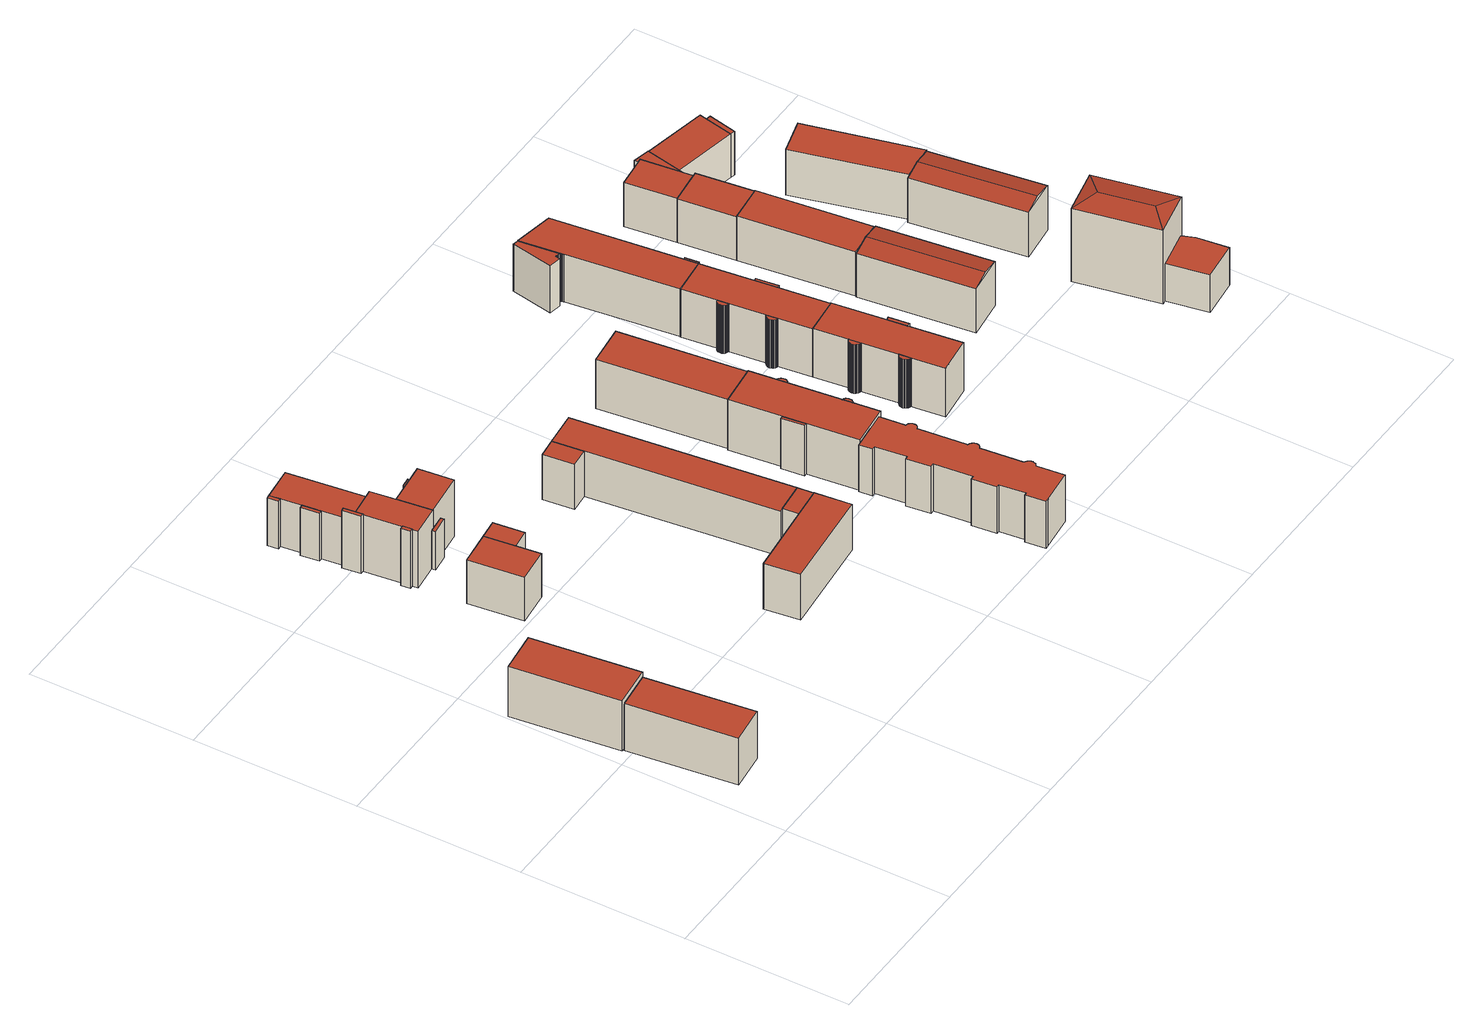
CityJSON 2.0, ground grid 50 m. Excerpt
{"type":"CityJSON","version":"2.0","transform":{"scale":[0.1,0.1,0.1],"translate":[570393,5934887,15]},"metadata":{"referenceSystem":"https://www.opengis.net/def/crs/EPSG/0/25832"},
"CityObjects":{
"building1":{"type":"Building","attributes":{"name":"Chapeaurougeweg","Gemeindeschluessel":"02100123","function":"31001_1010","yearOfConstruction":1978,"roofType":"1000","measuredHeight":16.1,"storeysAboveGround":5},"address":[{"country":"Germany","locality":"Hamburg","thoroughfareNumber":"21","thoroughfareName":"Chapeaurougeweg","postcode":"20535"}],"geometry":[{"type":"Solid","lod":"2","boundaries":[[[[0,1,2,3]],[[4,5,1,0]],[[6,7,5,4]],[[3,2,7,6]],[[4,0,3,6]],[[1,5,7,2]]]],"semantics":{"surfaces":[{"type":"WallSurface"},{"type":"RoofSurface","Flaechenneigung":"90","Flaechenrichtung":"0","Flaechengroesse":"380.455382994518"},{"type":"GroundSurface"}],"values":[[0,0,0,0,1,2]]}}]},
"building2":{"type":"Building","attributes":{"name":"Chapeaurougeweg","Gemeindeschluessel":"02100123","function":"31001_1010","yearOfConstruction":1948,"roofType":"1000","measuredHeight":17.22,"storeysAboveGround":5},"address":[{"country":"Germany","locality":"Hamburg","thoroughfareNumber":"25","thoroughfareName":"Chapeaurougeweg","postcode":"20535"}],"geometry":[{"type":"Solid","lod":"2","boundaries":[[[[8,9,10,11]],[[12,13,9,8]],[[14,15,13,12]],[[11,10,15,14]],[[12,8,11,14]],[[9,13,15,10]]]],"semantics":{"surfaces":[{"type":"WallSurface"},{"type":"RoofSurface","Flaechenneigung":"90","Flaechenrichtung":"0","Flaechengroesse":"412.696350018242"},{"type":"GroundSurface"}],"values":[[0,0,0,0,1,2]]}}]},
"building3":{"type":"Building","attributes":{"name":"Chapeaurougeweg","Gemeindeschluessel":"02100123","function":"31001_1010"},"children":["building3-1","building3-2"]},
"building3-1":{"type":"BuildingPart","attributes":{"roofType":"1000","measuredHeight":15.04,"storeysAboveGround":5},"parents":["building3"],"geometry":[{"type":"Solid","lod":"2","boundaries":[[[[16,17,18,19]],[[20,21,17,16]],[[22,23,21,20]],[[19,18,23,22]],[[20,16,19,22]],[[17,21,23,18]]]],"semantics":{"surfaces":[{"type":"WallSurface"},{"type":"RoofSurface","Flaechenneigung":"90","Flaechenrichtung":"0","Flaechengroesse":"172.565308250796"},{"type":"GroundSurface"}],"values":[[0,0,0,0,1,2]]}}]},
"building3-2":{"type":"BuildingPart","attributes":{"roofType":"1000","measuredHeight":15.08,"storeysAboveGround":5},"parents":["building3"],"geometry":[{"type":"Solid","lod":"2","boundaries":[[[[24,25,17,26]],[[27,28,25,24]],[[29,30,28,27]],[[26,17,30,29]],[[27,24,26,29]],[[25,28,30,17]]]],"semantics":{"surfaces":[{"type":"WallSurface"},{"type":"RoofSurface","Flaechenneigung":"90","Flaechenrichtung":"0","Flaechengroesse":"54.0223267567452"},{"type":"GroundSurface"}],"values":[[0,0,0,0,1,2]]}}]},
"building4":{"type":"Building","attributes":{"name":"Chapeaurougeweg","Gemeindeschluessel":"02100123","function":"31001_1010"},"children":["building4-1","building4-2","building4-3","building4-4","building4-5","building4-6","building4-7","building4-8","building4-9","building4-10"]},
"building4-1":{"type":"BuildingPart","attributes":{"roofType":"1000","measuredHeight":16.4,"storeysAboveGround":6},"parents":["building4"],"geometry":[{"type":"Solid","lod":"2","boundaries":[[[[31,32,33,34]],[[35,36,32,31]],[[37,38,36,35]],[[34,33,38,37]],[[35,31,34,37]],[[32,36,38,33]]]],"semantics":{"surfaces":[{"type":"WallSurface"},{"type":"RoofSurface","Flaechenneigung":"90","Flaechenrichtung":"0","Flaechengroesse":"245.229367045518"},{"type":"GroundSurface"}],"values":[[0,0,0,0,1,2]]}}]},
"building4-2":{"type":"BuildingPart","attributes":{"roofType":"1000","measuredHeight":19.39,"storeysAboveGround":6},"parents":["building4"],"geometry":[{"type":"Solid","lod":"2","boundaries":[[[[39,40,41,42]],[[43,44,40,39]],[[45,38,44,43]],[[42,41,38,45]],[[43,39,42,45]],[[40,44,38,41]]]],"semantics":{"surfaces":[{"type":"WallSurface"},{"type":"RoofSurface","Flaechenneigung":"90","Flaechenrichtung":"0","Flaechengroesse":"166.635744183599"},{"type":"GroundSurface"}],"values":[[0,0,0,0,1,2]]}}]},
"building4-3":{"type":"BuildingPart","attributes":{"roofType":"1000","measuredHeight":19.39,"storeysAboveGround":6},"parents":["building4"],"geometry":[{"type":"Solid","lod":"2","boundaries":[[[[46,47,48,49]],[[50,51,47,46]],[[39,40,51,50]],[[49,48,40,39]],[[50,46,49,39]],[[47,51,40,48]]]],"semantics":{"surfaces":[{"type":"WallSurface"},{"type":"RoofSurface","Flaechenneigung":"90","Flaechenrichtung":"0","Flaechengroesse":"140.779600342464"},{"type":"GroundSurface"}],"values":[[0,0,0,0,1,2]]}}]},
"building4-4":{"type":"BuildingPart","attributes":{"roofType":"1000","measuredHeight":16.4,"storeysAboveGround":6},"parents":["building4"],"geometry":[{"type":"Solid","lod":"2","boundaries":[[[[52,53,54,55]],[[56,57,53,52]],[[34,33,57,56]],[[55,54,33,34]],[[56,52,55,34]],[[53,57,33,54]]]],"semantics":{"surfaces":[{"type":"WallSurface"},{"type":"RoofSurface","Flaechenneigung":"90","Flaechenrichtung":"0","Flaechengroesse":"3.63500041927223"},{"type":"GroundSurface"}],"values":[[0,0,0,0,1,2]]}}]},
"building4-5":{"type":"BuildingPart","attributes":{"roofType":"1000","measuredHeight":19.29,"storeysAboveGround":6},"parents":["building4"],"geometry":[{"type":"Solid","lod":"2","boundaries":[[[[58,59,60,61]],[[62,63,59,58]],[[64,65,63,62]],[[61,60,65,64]],[[62,58,61,64]],[[59,63,65,60]]]],"semantics":{"surfaces":[{"type":"WallSurface"},{"type":"RoofSurface","Flaechenneigung":"90","Flaechenrichtung":"0","Flaechengroesse":"1.69331110110293"},{"type":"GroundSurface"}],"values":[[0,0,0,0,1,2]]}}]},
"building4-6":{"type":"BuildingPart","attributes":{"roofType":"1000","measuredHeight":19.72,"storeysAboveGround":6},"parents":["building4"],"geometry":[{"type":"Solid","lod":"2","boundaries":[[[[66,67,68,69]],[[70,71,67,66]],[[72,73,71,70]],[[69,68,73,72]],[[70,66,69,72]],[[67,71,73,68]]]],"semantics":{"surfaces":[{"type":"WallSurface"},{"type":"RoofSurface","Flaechenneigung":"90","Flaechenrichtung":"0","Flaechengroesse":"6.18214656298032"},{"type":"GroundSurface"}],"values":[[0,0,0,0,1,2]]}}]},
"building4-7":{"type":"BuildingPart","attributes":{"roofType":"1000","measuredHeight":13.19,"storeysAboveGround":6},"parents":["building4"],"geometry":[{"type":"Solid","lod":"2","boundaries":[[[[74,75,76,77]],[[78,79,75,74]],[[80,81,79,78]],[[77,76,81,80]],[[78,74,77,80]],[[75,79,81,76]]]],"semantics":{"surfaces":[{"type":"WallSurface"},{"type":"RoofSurface","Flaechenneigung":"90","Flaechenrichtung":"0","Flaechengroesse":"6.1710811559746"},{"type":"GroundSurface"}],"values":[[0,0,0,0,1,2]]}}]},
"building4-8":{"type":"BuildingPart","attributes":{"roofType":"1000","measuredHeight":16.4,"storeysAboveGround":6},"parents":["building4"],"geometry":[{"type":"Solid","lod":"2","boundaries":[[[[82,83,84,85]],[[86,87,83,82]],[[88,89,87,86]],[[85,84,89,88]],[[86,82,85,88]],[[83,87,89,84]]]],"semantics":{"surfaces":[{"type":"WallSurface"},{"type":"RoofSurface","Flaechenneigung":"90","Flaechenrichtung":"0","Flaechengroesse":"6.06452048108495"},{"type":"GroundSurface"}],"values":[[0,0,0,0,1,2]]}}]},
"building4-9":{"type":"BuildingPart","attributes":{"roofType":"1000","measuredHeight":13.38,"storeysAboveGround":6},"parents":["building4"],"geometry":[{"type":"Solid","lod":"2","boundaries":[[[[90,91,92,93]],[[94,95,91,90]],[[96,97,95,94]],[[93,92,97,96]],[[94,90,93,96]],[[91,95,97,92]]]],"semantics":{"surfaces":[{"type":"WallSurface"},{"type":"RoofSurface","Flaechenneigung":"90","Flaechenrichtung":"0","Flaechengroesse":"4.09875118857427"},{"type":"GroundSurface"}],"values":[[0,0,0,0,1,2]]}}]},
"building4-10":{"type":"BuildingPart","attributes":{"roofType":"1000","measuredHeight":19.72,"storeysAboveGround":6},"parents":["building4"],"geometry":[{"type":"Solid","lod":"2","boundaries":[[[[98,99,100,101]],[[102,103,99,98]],[[104,105,103,102]],[[101,100,105,104]],[[102,98,101,104]],[[99,103,105,100]]]],"semantics":{"surfaces":[{"type":"WallSurface"},{"type":"RoofSurface","Flaechenneigung":"90","Flaechenrichtung":"0","Flaechengroesse":"3.04852354504068"},{"type":"GroundSurface"}],"values":[[0,0,0,0,1,2]]}}]},
"building5":{"type":"Building","attributes":{"name":"Curtiusweg","Gemeindeschluessel":"02100123","function":"31001_1010"},"children":["building5-1","building5-2","building5-3","building5-4"]},
"building5-1":{"type":"BuildingPart","attributes":{"roofType":"1000","measuredHeight":15.73,"storeysAboveGround":5},"parents":["building5"],"geometry":[{"type":"Solid","lod":"2","boundaries":[[[[106,107,108,109]],[[110,111,107,106]],[[112,113,111,110]],[[109,108,113,112]],[[110,106,109,112]],[[107,111,113,108]]]],"semantics":{"surfaces":[{"type":"WallSurface"},{"type":"RoofSurface","Flaechenneigung":"90","Flaechenrichtung":"0","Flaechengroesse":"334.279677548303"},{"type":"GroundSurface"}],"values":[[0,0,0,0,1,2]]}}]},
"building5-2":{"type":"BuildingPart","attributes":{"roofType":"1000","measuredHeight":15.59,"storeysAboveGround":5},"parents":["building5"],"geometry":[{"type":"Solid","lod":"2","boundaries":[[[[114,115,116,117]],[[118,119,115,114]],[[120,107,119,118]],[[117,116,107,120]],[[118,114,117,120]],[[115,119,107,116]]]],"semantics":{"surfaces":[{"type":"WallSurface"},{"type":"RoofSurface","Flaechenneigung":"90","Flaechenrichtung":"0","Flaechengroesse":"43.9832919934759"},{"type":"GroundSurface"}],"values":[[0,0,0,0,1,2]]}}]},
"building5-3":{"type":"BuildingPart","attributes":{"roofType":"1000","measuredHeight":15.57,"storeysAboveGround":5},"parents":["building5"],"geometry":[{"type":"Solid","lod":"2","boundaries":[[[[121,122,123,124]],[[125,126,122,121]],[[118,119,126,125]],[[124,123,119,118]],[[125,121,124,118]],[[122,126,119,123]]]],"semantics":{"surfaces":[{"type":"WallSurface"},{"type":"RoofSurface","Flaechenneigung":"90","Flaechenrichtung":"0","Flaechengroesse":"674.885247984813"},{"type":"GroundSurface"}],"values":[[0,0,0,0,1,2]]}}]},
"building5-4":{"type":"BuildingPart","attributes":{"roofType":"1000","measuredHeight":15.53,"storeysAboveGround":5},"parents":["building5"],"geometry":[{"type":"Solid","lod":"2","boundaries":[[[[127,128,129,130]],[[131,132,128,127]],[[133,122,132,131]],[[130,129,122,133]],[[131,127,130,133]],[[128,132,122,129]]]],"semantics":{"surfaces":[{"type":"WallSurface"},{"type":"RoofSurface","Flaechenneigung":"90","Flaechenrichtung":"0","Flaechengroesse":"53.4246139249508"},{"type":"GroundSurface"}],"values":[[0,0,0,0,1,2]]}}]},
"building6":{"type":"Building","attributes":{"name":"Curtiusweg","Gemeindeschluessel":"02100123","function":"31001_1010","yearOfConstruction":1978,"roofType":"1000","measuredHeight":16.1,"storeysAboveGround":5},"address":[{"country":"Germany","locality":"Hamburg","thoroughfareNumber":"10","thoroughfareName":"Curtiusweg","postcode":"20535"}],"geometry":[{"type":"Solid","lod":"2","boundaries":[[[[134,135,136,137]],[[138,139,135,134]],[[140,141,139,138]],[[142,143,141,140]],[[144,145,143,142]],[[146,147,145,144]],[[148,149,147,146]],[[150,151,149,148]],[[152,153,151,150]],[[154,155,153,152]],[[156,157,155,154]],[[158,159,157,156]],[[160,161,159,158]],[[162,163,161,160]],[[164,165,163,162]],[[166,167,165,164]],[[168,169,167,166]],[[170,171,169,168]],[[172,173,171,170]],[[174,175,173,172]],[[176,177,175,174]],[[178,179,177,176]],[[180,181,179,178]],[[182,183,181,180]],[[184,185,183,182]],[[186,187,185,184]],[[188,189,187,186]],[[190,191,189,188]],[[192,193,191,190]],[[194,195,193,192]],[[196,197,195,194]],[[198,199,197,196]],[[200,201,199,198]],[[202,203,201,200]],[[204,205,203,202]],[[206,207,205,204]],[[208,209,207,206]],[[210,211,209,208]],[[212,213,211,210]],[[214,215,213,212]],[[216,217,215,214]],[[218,219,217,216]],[[220,221,219,218]],[[222,223,221,220]],[[224,225,223,222]],[[226,227,225,224]],[[228,229,227,226]],[[230,231,229,228]],[[232,233,231,230]],[[234,235,233,232]],[[236,237,235,234]],[[238,239,237,236]],[[240,241,239,238]],[[242,243,241,240]],[[244,245,243,242]],[[246,247,245,244]],[[248,249,247,246]],[[250,251,249,248]],[[252,253,251,250]],[[254,255,253,252]],[[256,257,255,254]],[[258,259,257,256]],[[260,261,259,258]],[[262,263,261,260]],[[264,265,263,262]],[[137,136,265,264]],[[262,260,258,256,254,252,250,248,246,244,242,240,238,236,234,232,230,228,226,224,222,220,218,216,214,212,210,208,206,204,202,200,198,196,194,192,190,188,186,184,182,180,178,176,174,172,170,168,166,164,162,160,158,156,154,152,150,148,146,144,142,140,138,134,137,264]],[[135,139,141,143,145,147,149,151,153,155,157,159,161,163,165,167,169,171,173,175,177,179,181,183,185,187,189,191,193,195,197,199,201,203,205,207,209,211,213,215,217,219,221,223,225,227,229,231,233,235,237,239,241,243,245,247,249,251,253,255,257,259,261,263,265,136]]]],"semantics":{"surfaces":[{"type":"WallSurface"},{"type":"RoofSurface","Flaechenneigung":"90","Flaechenrichtung":"0","Flaechengroesse":"625.924208595984"},{"type":"GroundSurface"}],"values":[[0,0,0,0,0,0,0,0,0,0,0,0,0,0,0,0,0,0,0,0,0,0,0,0,0,0,0,0,0,0,0,0,0,0,0,0,0,0,0,0,0,0,0,0,0,0,0,0,0,0,0,0,0,0,0,0,0,0,0,0,0,0,0,0,0,0,1,2]]}}]},
"building7":{"type":"Building","attributes":{"name":"Curtiusweg","Gemeindeschluessel":"02100123","function":"31001_1010"},"children":["building7-1","building7-2","building7-3","building7-4"]},
"building7-1":{"type":"BuildingPart","attributes":{"roofType":"1000","measuredHeight":17.3,"storeysAboveGround":5},"parents":["building7"],"geometry":[{"type":"Solid","lod":"2","boundaries":[[[[266,267,268,269]],[[270,271,267,266]],[[272,273,271,270]],[[274,275,273,272]],[[276,277,275,274]],[[278,279,277,276]],[[280,281,279,278]],[[282,283,281,280]],[[284,285,283,282]],[[286,287,285,284]],[[288,289,287,286]],[[290,291,289,288]],[[292,293,291,290]],[[294,295,293,292]],[[296,297,295,294]],[[269,268,297,296]],[[294,292,290,288,286,284,282,280,278,276,274,272,270,266,269,296]],[[267,271,273,275,277,279,281,283,285,287,289,291,293,295,297,268]]]],"semantics":{"surfaces":[{"type":"WallSurface"},{"type":"RoofSurface","Flaechenneigung":"90","Flaechenrichtung":"0","Flaechengroesse":"2.19259077877182"},{"type":"GroundSurface"}],"values":[[0,0,0,0,0,0,0,0,0,0,0,0,0,0,0,0,1,2]]}}]},
"building7-2":{"type":"BuildingPart","attributes":{"roofType":"1000","measuredHeight":17.3,"storeysAboveGround":5},"parents":["building7"],"geometry":[{"type":"Solid","lod":"2","boundaries":[[[[298,299,300,301]],[[302,303,299,298]],[[304,305,303,302]],[[301,300,305,304]],[[302,298,301,304]],[[299,303,305,300]]]],"semantics":{"surfaces":[{"type":"WallSurface"},{"type":"RoofSurface","Flaechenneigung":"90","Flaechenrichtung":"0","Flaechengroesse":"479.091983489423"},{"type":"GroundSurface"}],"values":[[0,0,0,0,1,2]]}}]},
"building7-3":{"type":"BuildingPart","attributes":{"roofType":"1000","measuredHeight":17.3,"storeysAboveGround":5},"parents":["building7"],"geometry":[{"type":"Solid","lod":"2","boundaries":[[[[306,307,308,309]],[[310,311,307,306]],[[312,313,311,310]],[[309,308,313,312]],[[310,306,309,312]],[[307,311,313,308]]]],"semantics":{"surfaces":[{"type":"WallSurface"},{"type":"RoofSurface","Flaechenneigung":"90","Flaechenrichtung":"0","Flaechengroesse":"5.77959160488754"},{"type":"GroundSurface"}],"values":[[0,0,0,0,1,2]]}}]},
"building7-4":{"type":"BuildingPart","attributes":{"roofType":"1000","measuredHeight":17.3,"storeysAboveGround":5},"parents":["building7"],"geometry":[{"type":"Solid","lod":"2","boundaries":[[[[314,315,316,317]],[[318,319,315,314]],[[320,321,319,318]],[[322,323,321,320]],[[324,325,323,322]],[[326,327,325,324]],[[328,329,327,326]],[[330,331,329,328]],[[332,333,331,330]],[[334,335,333,332]],[[336,337,335,334]],[[338,339,337,336]],[[340,341,339,338]],[[342,343,341,340]],[[344,345,343,342]],[[317,316,345,344]],[[342,340,338,336,334,332,330,328,326,324,322,320,318,314,317,344]],[[315,319,321,323,325,327,329,331,333,335,337,339,341,343,345,316]]]],"semantics":{"surfaces":[{"type":"WallSurface"},{"type":"RoofSurface","Flaechenneigung":"90","Flaechenrichtung":"0","Flaechengroesse":"2.5002710421213"},{"type":"GroundSurface"}],"values":[[0,0,0,0,0,0,0,0,0,0,0,0,0,0,0,0,1,2]]}}]},
"building8":{"type":"Building","attributes":{"name":"Curtiusweg","Gemeindeschluessel":"02100123","function":"31001_1010","yearOfConstruction":1957,"roofType":"1000","measuredHeight":16.88,"storeysAboveGround":5},"address":[{"country":"Germany","locality":"Hamburg","thoroughfareNumber":"18","thoroughfareName":"Curtiusweg","postcode":"20535"}],"geometry":[{"type":"Solid","lod":"2","boundaries":[[[[346,347,348,349]],[[350,351,347,346]],[[302,352,351,350]],[[349,348,352,302]],[[350,346,349,302]],[[347,351,352,348]]]],"semantics":{"surfaces":[{"type":"WallSurface"},{"type":"RoofSurface","Flaechenneigung":"90","Flaechenrichtung":"0","Flaechengroesse":"467.030925998179"},{"type":"GroundSurface"}],"values":[[0,0,0,0,1,2]]}}]},
"building9":{"type":"Building","attributes":{"name":"Mettlerkampsweg","Gemeindeschluessel":"02100123","function":"31001_1010"},"children":["building9-1","building9-2","building9-3","building9-4"]},
"building9-1":{"type":"BuildingPart","attributes":{"roofType":"1000","measuredHeight":16.66,"storeysAboveGround":5},"parents":["building9"],"geometry":[{"type":"Solid","lod":"2","boundaries":[[[[353,354,355,356]],[[357,358,354,353]],[[359,360,358,357]],[[356,355,360,359]],[[357,353,356,359]],[[354,358,360,355]]]],"semantics":{"surfaces":[{"type":"WallSurface"},{"type":"RoofSurface","Flaechenneigung":"90","Flaechenrichtung":"0","Flaechengroesse":"6.61389811517772"},{"type":"GroundSurface"}],"values":[[0,0,0,0,1,2]]}}]},
"building9-2":{"type":"BuildingPart","attributes":{"roofType":"1000","measuredHeight":16.66,"storeysAboveGround":5},"parents":["building9"],"geometry":[{"type":"Solid","lod":"2","boundaries":[[[[361,362,363,364]],[[365,366,362,361]],[[367,368,366,365]],[[364,363,368,367]],[[365,361,364,367]],[[362,366,368,363]]]],"semantics":{"surfaces":[{"type":"WallSurface"},{"type":"RoofSurface","Flaechenneigung":"90","Flaechenrichtung":"0","Flaechengroesse":"421.779027987095"},{"type":"GroundSurface"}],"values":[[0,0,0,0,1,2]]}}]},
"building9-3":{"type":"BuildingPart","attributes":{"roofType":"1000","measuredHeight":16.66,"storeysAboveGround":5},"parents":["building9"],"geometry":[{"type":"Solid","lod":"2","boundaries":[[[[369,370,371,372]],[[373,374,370,369]],[[375,376,374,373]],[[377,378,376,375]],[[379,380,378,377]],[[381,382,380,379]],[[383,384,382,381]],[[385,386,384,383]],[[387,388,386,385]],[[389,390,388,387]],[[391,392,390,389]],[[393,394,392,391]],[[395,396,394,393]],[[397,398,396,395]],[[399,400,398,397]],[[401,402,400,399]],[[403,404,402,401]],[[372,371,404,403]],[[401,399,397,395,393,391,389,387,385,383,381,379,377,375,373,369,372,403]],[[370,374,376,378,380,382,384,386,388,390,392,394,396,398,400,402,404,371]]]],"semantics":{"surfaces":[{"type":"WallSurface"},{"type":"RoofSurface","Flaechenneigung":"90","Flaechenrichtung":"0","Flaechengroesse":"4.27897090270691"},{"type":"GroundSurface"}],"values":[[0,0,0,0,0,0,0,0,0,0,0,0,0,0,0,0,0,0,1,2]]}}]},
"building9-4":{"type":"BuildingPart","attributes":{"roofType":"1000","measuredHeight":16.66,"storeysAboveGround":5},"parents":["building9"],"geometry":[{"type":"Solid","lod":"2","boundaries":[[[[405,406,407,408]],[[409,410,406,405]],[[411,412,410,409]],[[413,414,412,411]],[[415,416,414,413]],[[417,418,416,415]],[[419,420,418,417]],[[421,422,420,419]],[[423,424,422,421]],[[425,426,424,423]],[[427,428,426,425]],[[429,430,428,427]],[[431,432,430,429]],[[433,434,432,431]],[[435,436,434,433]],[[437,438,436,435]],[[408,407,438,437]],[[435,433,431,429,427,425,423,421,419,417,415,413,411,409,405,408,437]],[[406,410,412,414,416,418,420,422,424,426,428,430,432,434,436,438,407]]]],"semantics":{"surfaces":[{"type":"WallSurface"},{"type":"RoofSurface","Flaechenneigung":"90","Flaechenrichtung":"0","Flaechengroesse":"3.66067107219806"},{"type":"GroundSurface"}],"values":[[0,0,0,0,0,0,0,0,0,0,0,0,0,0,0,0,0,1,2]]}}]},
"building10":{"type":"Building","attributes":{"name":"Mettlerkampsweg","Gemeindeschluessel":"02100123","function":"31001_1010"},"children":["building10-1","building10-2","building10-3","building10-4"]},
"building10-1":{"type":"BuildingPart","attributes":{"roofType":"1000","measuredHeight":16.48,"storeysAboveGround":5},"parents":["building10"],"geometry":[{"type":"Solid","lod":"2","boundaries":[[[[439,440,441,442]],[[443,368,440,439]],[[444,366,368,443]],[[442,441,366,444]],[[443,439,442,444]],[[440,368,366,441]]]],"semantics":{"surfaces":[{"type":"WallSurface"},{"type":"RoofSurface","Flaechenneigung":"90","Flaechenrichtung":"0","Flaechengroesse":"422.031983972737"},{"type":"GroundSurface"}],"values":[[0,0,0,0,1,2]]}}]},
"building10-2":{"type":"BuildingPart","attributes":{"roofType":"1000","measuredHeight":16.48,"storeysAboveGround":5},"parents":["building10"],"geometry":[{"type":"Solid","lod":"2","boundaries":[[[[445,446,447,448]],[[449,450,446,445]],[[451,452,450,449]],[[448,447,452,451]],[[449,445,448,451]],[[446,450,452,447]]]],"semantics":{"surfaces":[{"type":"WallSurface"},{"type":"RoofSurface","Flaechenneigung":"90","Flaechenrichtung":"0","Flaechengroesse":"5.78388195174128"},{"type":"GroundSurface"}],"values":[[0,0,0,0,1,2]]}}]},
"building10-3":{"type":"BuildingPart","attributes":{"roofType":"1000","measuredHeight":16.48,"storeysAboveGround":5},"parents":["building10"],"geometry":[{"type":"Solid","lod":"2","boundaries":[[[[453,454,455,456]],[[457,458,454,453]],[[459,460,458,457]],[[461,462,460,459]],[[463,464,462,461]],[[465,466,464,463]],[[467,468,466,465]],[[469,470,468,467]],[[471,472,470,469]],[[473,474,472,471]],[[475,476,474,473]],[[477,478,476,475]],[[479,480,478,477]],[[481,482,480,479]],[[483,484,482,481]],[[485,486,484,483]],[[456,455,486,485]],[[483,481,479,477,475,473,471,469,467,465,463,461,459,457,453,456,485]],[[454,458,460,462,464,466,468,470,472,474,476,478,480,482,484,486,455]]]],"semantics":{"surfaces":[{"type":"WallSurface"},{"type":"RoofSurface","Flaechenneigung":"90","Flaechenrichtung":"0","Flaechengroesse":"3.6473495853196"},{"type":"GroundSurface"}],"values":[[0,0,0,0,0,0,0,0,0,0,0,0,0,0,0,0,0,1,2]]}}]},
"building10-4":{"type":"BuildingPart","attributes":{"roofType":"1000","measuredHeight":16.48,"storeysAboveGround":5},"parents":["building10"],"geometry":[{"type":"Solid","lod":"2","boundaries":[[[[487,488,489,490]],[[491,492,488,487]],[[493,494,492,491]],[[495,496,494,493]],[[497,498,496,495]],[[499,500,498,497]],[[501,502,500,499]],[[503,504,502,501]],[[505,506,504,503]],[[507,508,506,505]],[[509,510,508,507]],[[511,512,510,509]],[[513,514,512,511]],[[515,516,514,513]],[[517,518,516,515]],[[519,520,518,517]],[[490,489,520,519]],[[517,515,513,511,509,507,505,503,501,499,497,495,493,491,487,490,519]],[[488,492,494,496,498,500,502,504,506,508,510,512,514,516,518,520,489]]]],"semantics":{"surfaces":[{"type":"WallSurface"},{"type":"RoofSurface","Flaechenneigung":"90","Flaechenrichtung":"0","Flaechengroesse":"3.60292985347597"},{"type":"GroundSurface"}],"values":[[0,0,0,0,0,0,0,0,0,0,0,0,0,0,0,0,0,1,2]]}}]},
"building11":{"type":"Building","attributes":{"name":"Mettlerkampsweg","Gemeindeschluessel":"02100123","function":"31001_1010"},"children":["building11-1","building11-2","building11-3"]},
"building11-1":{"type":"BuildingPart","attributes":{"roofType":"1000","measuredHeight":16.17,"storeysAboveGround":5},"parents":["building11"],"geometry":[{"type":"Solid","lod":"2","boundaries":[[[[521,522,523,524]],[[525,526,522,521]],[[527,528,526,525]],[[529,530,528,527]],[[531,532,530,529]],[[533,534,532,531]],[[535,536,534,533]],[[537,538,536,535]],[[539,540,538,537]],[[541,542,540,539]],[[543,544,542,541]],[[524,523,544,543]],[[541,539,537,535,533,531,529,527,525,521,524,543]],[[522,526,528,530,532,534,536,538,540,542,544,523]]]],"semantics":{"surfaces":[{"type":"WallSurface"},{"type":"RoofSurface","Flaechenneigung":"90","Flaechenrichtung":"0","Flaechengroesse":"45.0672993277858"},{"type":"GroundSurface"}],"values":[[0,0,0,0,0,0,0,0,0,0,0,0,1,2]]}}]},
"building11-2":{"type":"BuildingPart","attributes":{"roofType":"1000","measuredHeight":16.26,"storeysAboveGround":5},"parents":["building11"],"geometry":[{"type":"Solid","lod":"2","boundaries":[[[[545,546,522,547]],[[439,548,546,545]],[[442,549,548,439]],[[547,522,549,442]],[[439,545,547,442]],[[546,548,549,522]]]],"semantics":{"surfaces":[{"type":"WallSurface"},{"type":"RoofSurface","Flaechenneigung":"90","Flaechenrichtung":"0","Flaechengroesse":"506.695983786606"},{"type":"GroundSurface"}],"values":[[0,0,0,0,1,2]]}}]},
"building11-3":{"type":"BuildingPart","attributes":{"roofType":"1000","measuredHeight":16.26,"storeysAboveGround":5},"parents":["building11"],"geometry":[{"type":"Solid","lod":"2","boundaries":[[[[550,551,552,553]],[[554,555,551,550]],[[439,548,555,554]],[[553,552,548,439]],[[554,550,553,439]],[[551,555,548,552]]]],"semantics":{"surfaces":[{"type":"WallSurface"},{"type":"RoofSurface","Flaechenneigung":"90","Flaechenrichtung":"0","Flaechengroesse":"2.48181500046834"},{"type":"GroundSurface"}],"values":[[0,0,0,0,1,2]]}}]},
"building12":{"type":"Building","attributes":{"name":"Mettlerkampsweg","Gemeindeschluessel":"02100123","function":"31001_1010","yearOfConstruction":1957,"roofType":"3100","measuredHeight":16.25,"storeysAboveGround":5},"address":[{"country":"Germany","locality":"Hamburg","thoroughfareNumber":"44","thoroughfareName":"Mettlerkampsweg","postcode":"20535"}],"geometry":[{"type":"Solid","lod":"2","boundaries":[[[[556,557,558,559]],[[560,561,557,556]],[[562,563,561,560]],[[559,558,563,562]],[[556,564,560]],[[562,565,559]],[[559,565,564,556]],[[560,564,565,562]],[[557,561,563,558]]]],"semantics":{"surfaces":[{"type":"WallSurface"},{"type":"RoofSurface","Flaechenneigung":"79.4906333387829","Flaechenrichtung":"82.7153334581654","Flaechengroesse":"207.014255778824"},{"type":"RoofSurface","Flaechenneigung":"79.4907121724167","Flaechenrichtung":"262.794639672095","Flaechengroesse":"207.016208040833"},{"type":"GroundSurface"}],"values":[[0,0,0,0,0,0,1,2,3]]}}]},
"building13":{"type":"Building","attributes":{"name":"Mettlerkampsweg","Gemeindeschluessel":"02100123","function":"31001_1010","yearOfConstruction":1978,"roofType":"1000","measuredHeight":15.16,"storeysAboveGround":5},"address":[{"country":"Germany","locality":"Hamburg","thoroughfareNumber":"50","thoroughfareName":"Mettlerkampsweg","postcode":"20535"}],"geometry":[{"type":"Solid","lod":"2","boundaries":[[[[566,567,568,569]],[[570,571,567,566]],[[572,573,571,570]],[[569,568,573,572]],[[570,566,569,572]],[[567,571,573,568]]]],"semantics":{"surfaces":[{"type":"WallSurface"},{"type":"RoofSurface","Flaechenneigung":"90","Flaechenrichtung":"0","Flaechengroesse":"380.854584483487"},{"type":"GroundSurface"}],"values":[[0,0,0,0,1,2]]}}]},
"building14":{"type":"Building","attributes":{"name":"Sievekingsallee","Gemeindeschluessel":"02100123","function":"31001_1010"},"children":["building14-1","building14-2","building14-3","building14-4","building14-5"]},
"building14-1":{"type":"BuildingPart","attributes":{"roofType":"1000","measuredHeight":15.11,"storeysAboveGround":5},"parents":["building14"],"geometry":[{"type":"Solid","lod":"2","boundaries":[[[[574,575,576,577]],[[578,579,575,574]],[[580,581,579,578]],[[577,576,581,580]],[[578,574,577,580]],[[575,579,581,576]]]],"semantics":{"surfaces":[{"type":"WallSurface"},{"type":"RoofSurface","Flaechenneigung":"90","Flaechenrichtung":"0","Flaechengroesse":"153.945228450597"},{"type":"GroundSurface"}],"values":[[0,0,0,0,1,2]]}}]},
"building14-2":{"type":"BuildingPart","attributes":{"roofType":"1000","measuredHeight":14.98,"storeysAboveGround":5},"parents":["building14"],"geometry":[{"type":"Solid","lod":"2","boundaries":[[[[582,583,584,585]],[[586,587,583,582]],[[588,589,587,586]],[[585,584,589,588]],[[586,582,585,588]],[[583,587,589,584]]]],"semantics":{"surfaces":[{"type":"WallSurface"},{"type":"RoofSurface","Flaechenneigung":"90","Flaechenrichtung":"0","Flaechengroesse":"216.339696195112"},{"type":"GroundSurface"}],"values":[[0,0,0,0,1,2]]}}]},
"building14-3":{"type":"BuildingPart","attributes":{"roofType":"1000","measuredHeight":14.99,"storeysAboveGround":5},"parents":["building14"],"geometry":[{"type":"Solid","lod":"2","boundaries":[[[[590,591,592,593]],[[594,595,591,590]],[[596,579,595,594]],[[593,592,579,596]],[[594,590,593,596]],[[591,595,579,592]]]],"semantics":{"surfaces":[{"type":"WallSurface"},{"type":"RoofSurface","Flaechenneigung":"90","Flaechenrichtung":"0","Flaechengroesse":"191.774977367349"},{"type":"GroundSurface"}],"values":[[0,0,0,0,1,2]]}}]},
"building14-4":{"type":"BuildingPart","attributes":{"roofType":"1000","measuredHeight":14.98,"storeysAboveGround":5},"parents":["building14"],"geometry":[{"type":"Solid","lod":"2","boundaries":[[[[597,598,599,600]],[[601,602,598,597]],[[586,587,602,601]],[[600,599,587,586]],[[601,597,600,586]],[[598,602,587,599]]]],"semantics":{"surfaces":[{"type":"WallSurface"},{"type":"RoofSurface","Flaechenneigung":"90","Flaechenrichtung":"0","Flaechengroesse":"12.4320358685931"},{"type":"GroundSurface"}],"values":[[0,0,0,0,1,2]]}}]},
"building14-5":{"type":"BuildingPart","attributes":{"roofType":"1000","measuredHeight":15.16,"storeysAboveGround":5},"parents":["building14"],"geometry":[{"type":"Solid","lod":"2","boundaries":[[[[603,604,605,606]],[[607,584,604,603]],[[608,609,584,607]],[[610,576,609,608]],[[606,605,576,610]],[[608,607,603,606,610]],[[604,584,609,576,605]]]],"semantics":{"surfaces":[{"type":"WallSurface"},{"type":"RoofSurface","Flaechenneigung":"90","Flaechenrichtung":"0","Flaechengroesse":"25.3784921118611"},{"type":"GroundSurface"}],"values":[[0,0,0,0,0,1,2]]}}]},
"building15":{"type":"Building","attributes":{"name":"Mettlerkampsweg","Gemeindeschluessel":"02100123","function":"31001_1010","yearOfConstruction":1968,"roofType":"1000","measuredHeight":12.8,"storeysAboveGround":4},"address":[{"country":"Germany","locality":"Hamburg","thoroughfareNumber":"40","thoroughfareName":"Mettlerkampsweg","postcode":"20535"}],"geometry":[{"type":"Solid","lod":"2","boundaries":[[[[611,612,613,614]],[[615,616,612,611]],[[617,618,616,615]],[[619,620,618,617]],[[614,613,620,619]],[[617,615,611,614,619]],[[612,616,618,620,613]]]],"semantics":{"surfaces":[{"type":"WallSurface"},{"type":"RoofSurface","Flaechenneigung":"90","Flaechenrichtung":"0","Flaechengroesse":"162.184296997844"},{"type":"GroundSurface"}],"values":[[0,0,0,0,0,1,2]]}}]},
"building16":{"type":"Building","attributes":{"name":"Mettlerkampsweg","Gemeindeschluessel":"02100123","function":"31001_1010","yearOfConstruction":1968,"roofType":"3200","measuredHeight":26.52,"storeysAboveGround":9},"address":[{"country":"Germany","locality":"Hamburg","thoroughfareNumber":"40","thoroughfareName":"Mettlerkampsweg","postcode":"20535"}],"geometry":[{"type":"Solid","lod":"2","boundaries":[[[[621,622,623,624]],[[625,626,622,621]],[[627,628,626,625]],[[624,623,628,627]],[[621,629,625]],[[627,630,624]],[[624,630,629,621]],[[625,629,630,627]],[[622,626,628,623]]]],"semantics":{"surfaces":[{"type":"WallSurface"},{"type":"RoofSurface","Flaechenneigung":"74.0783876585805","Flaechenrichtung":"168.417439500248","Flaechengroesse":"34.1918343281827"},{"type":"RoofSurface","Flaechenneigung":"74.0782754324864","Flaechenrichtung":"348.417439591703","Flaechengroesse":"34.191834332494"},{"type":"RoofSurface","Flaechenneigung":"79.4880171231986","Flaechenrichtung":"78.4186592217096","Flaechengroesse":"150.976076305741"},{"type":"RoofSurface","Flaechenneigung":"79.4880340211222","Flaechenrichtung":"258.418659224137","Flaechengroesse":"150.976076299606"},{"type":"GroundSurface"}],"values":[[0,0,0,0,1,2,3,4,5]]}}]},
"building17":{"type":"Building","attributes":{"name":"Sievekingsallee","Gemeindeschluessel":"02100123","function":"31001_1010","yearOfConstruction":1957,"roofType":"3100","measuredHeight":16.28,"storeysAboveGround":5},"address":[{"country":"Germany","locality":"Hamburg","thoroughfareNumber":"114","thoroughfareName":"Sievekingsallee","postcode":"20535"}],"geometry":[{"type":"Solid","lod":"2","boundaries":[[[[631,632,633,634]],[[635,636,632,631]],[[637,638,636,635]],[[634,633,638,637]],[[631,639,635]],[[637,640,634]],[[634,640,639,631]],[[635,639,640,637]],[[632,636,638,633]]]],"semantics":{"surfaces":[{"type":"WallSurface"},{"type":"RoofSurface","Flaechenneigung":"79.5272803375976","Flaechenrichtung":"81.952486359205","Flaechengroesse":"205.375853432373"},{"type":"RoofSurface","Flaechenneigung":"79.5272746201751","Flaechenrichtung":"261.950595209853","Flaechengroesse":"205.370619285064"},{"type":"GroundSurface"}],"values":[[0,0,0,0,0,0,1,2,3]]}}]},
"building18":{"type":"Building","attributes":{"name":"Sievekingsallee","Gemeindeschluessel":"02100123","function":"31001_1010","yearOfConstruction":1978,"roofType":"1000","measuredHeight":15.54,"storeysAboveGround":5},"address":[{"country":"Germany","locality":"Hamburg","thoroughfareNumber":"114","thoroughfareName":"Sievekingsallee","postcode":"20535"}],"geometry":[{"type":"Solid","lod":"2","boundaries":[[[[641,642,633,643]],[[644,645,642,641]],[[646,647,645,644]],[[643,633,647,646]],[[644,641,643,646]],[[642,645,647,633]]]],"semantics":{"surfaces":[{"type":"WallSurface"},{"type":"RoofSurface","Flaechenneigung":"90","Flaechenrichtung":"0","Flaechengroesse":"369.635827507055"},{"type":"GroundSurface"}],"values":[[0,0,0,0,1,2]]}}]}
},
"vertices":[
[206,213,170],[206,213,9],[166,538,9],[166,538,170],[90,199,170],[90,199,9],[52,524,170],[52,524,9],
[166,538,187],[166,538,15],[127,863,15],[127,863,187],[41,523,187],[41,523,15],[2,848,187],[2,848,15],
[426,1184,169],[426,1184,19],[323,1172,19],[323,1172,169],[446,1019,169],[446,1019,19],[342,1007,169],[342,1007,19],
[483,1191,170],[483,1191,19],[426,1184,170],[494,1098,170],[494,1098,19],[437,1091,170],[437,1091,19],
[354,1745,186],[354,1745,22],[255,1733,22],[255,1733,186],[385,1502,186],[385,1502,22],[285,1489,186],[285,1489,22],
[399,1321,216],[399,1321,22],[376,1501,22],[376,1501,216],[307,1310,216],[307,1310,22],[285,1489,216],
[518,1442,216],[518,1442,22],[386,1426,22],[386,1426,216],[530,1337,216],[530,1337,22],
[248,1699,186],[248,1699,22],[259,1701,22],[259,1701,186],[244,1732,186],[244,1732,22],
[443,1439,215],[443,1439,22],[443,1433,22],[443,1433,215],[471,1442,215],[471,1442,22],[471,1436,215],[471,1436,22],
[277,1465,219],[277,1465,22],[288,1466,22],[288,1466,219],[270,1520,219],[270,1520,22],[281,1522,219],[281,1522,22],
[445,1315,154],[445,1315,22],[444,1326,22],[444,1326,154],[390,1308,154],[390,1308,22],[389,1319,154],[389,1319,22],
[263,1583,186],[263,1583,22],[274,1584,22],[274,1584,186],[256,1638,186],[256,1638,22],[267,1639,186],[267,1639,22],
[533,1408,156],[533,1408,22],[522,1406,22],[522,1406,156],[537,1371,156],[537,1371,22],[526,1369,156],[526,1369,22],
[294,1325,219],[294,1325,22],[305,1326,22],[305,1326,219],[291,1353,219],[291,1353,22],[302,1354,219],[302,1354,22],
[1022,542,170],[1022,542,13],[714,507,13],[714,507,170],[1035,433,170],[1035,433,13],[727,402,170],[727,402,13],
[926,580,169],[926,580,13],[931,532,13],[931,532,169],[1017,590,169],[1017,590,13],[1022,542,169],
[840,1231,169],[840,1231,13],[914,578,13],[914,578,169],[942,1242,169],[942,1242,13],
[793,1132,168],[793,1132,13],[850,1138,13],[850,1138,168],[783,1224,168],[783,1224,13],[840,1231,168],
[1258,503,171],[1258,503,10],[1269,410,10],[1269,410,171],[1248,502,171],[1248,502,10],[1243,542,171],[1243,542,10],[1252,543,171],[1252,543,10],[1366,557,171],[1366,557,10],[1374,479,171],[1374,479,10],[1377,478,171],[1377,478,10],[1380,477,171],[1380,477,10],[1382,476,171],[1382,476,10],[1384,474,171],[1384,474,10],[1386,472,171],[1386,472,10],[1388,469,171],[1388,469,10],[1389,467,171],[1389,467,10],[1389,464,171],[1389,464,10],[1389,461,171],[1389,461,10],[1389,458,171],[1389,458,10],[1388,455,171],[1388,455,10],[1387,453,171],[1387,453,10],[1385,451,171],[1385,451,10],[1383,449,171],[1383,449,10],[1380,447,171],[1380,447,10],[1378,446,171],[1378,446,10],[1393,301,171],[1393,301,10],[1396,300,171],[1396,300,10],[1399,299,171],[1399,299,10],[1401,297,171],[1401,297,10],[1403,295,171],[1403,295,10],[1405,293,171],[1405,293,10],[1407,290,171],[1407,290,10],[1407,287,171],[1407,287,10],[1408,284,171],[1408,284,10],[1408,281,171],[1408,281,10],[1407,278,171],[1407,278,10],[1406,275,171],[1406,275,10],[1404,273,171],[1404,273,10],[1402,271,171],[1402,271,10],[1399,269,171],[1399,269,10],[1397,268,171],[1397,268,10],[1410,140,171],[1410,140,10],[1413,139,171],[1413,139,10],[1416,137,171],[1416,137,10],[1418,135,171],[1418,135,10],[1420,133,171],[1420,133,10],[1422,130,171],[1422,130,10],[1423,127,171],[1423,127,10],[1423,124,171],[1423,124,10],[1424,121,171],[1424,121,10],[1423,118,171],[1423,118,10],[1422,115,171],[1422,115,10],[1421,112,171],[1421,112,10],[1419,110,171],[1419,110,10],[1416,108,171],[1416,108,10],[1414,106,171],[1414,106,10],[1423,22,171],[1423,22,10],[1319,10,171],[1319,10,10],[1307,9,171],[1307,9,10],[1300,70,171],[1300,70,10],[1308,71,171],[1308,71,10],[1299,149,171],[1299,149,10],[1290,148,171],[1290,148,10],[1282,222,171],[1282,222,10],[1292,223,171],[1292,223,10],[1279,337,171],[1279,337,10],[1268,336,171],[1268,336,10],[1259,409,171],[1259,409,10],
[1370,665,180],[1370,665,7],[1367,666,7],[1367,666,180],[1372,663,180],[1372,663,7],[1374,662,180],[1374,662,7],[1375,659,180],[1375,659,7],[1376,657,180],[1376,657,7],[1377,655,180],[1377,655,7],[1377,652,180],[1377,652,7],[1377,649,180],[1377,649,7],[1377,647,180],[1377,647,7],[1376,644,180],[1376,644,7],[1374,642,180],[1374,642,7],[1373,640,180],[1373,640,7],[1371,638,180],[1371,638,7],[1369,637,180],[1369,637,7],[1365,667,180],[1365,667,7],
[1252,543,180],[1252,543,7],[1378,558,7],[1378,558,180],[1209,920,180],[1209,920,7],[1334,935,180],[1334,935,7],
[1226,696,180],[1226,696,7],[1234,697,7],[1234,697,180],[1218,764,180],[1218,764,7],[1226,765,180],[1226,765,7],
[1346,853,180],[1346,853,7],[1344,854,7],[1344,854,180],[1349,852,180],[1349,852,7],[1351,850,180],[1351,850,7],[1353,848,180],[1353,848,7],[1354,846,180],[1354,846,7],[1355,843,180],[1355,843,7],[1356,841,180],[1356,841,7],[1356,838,180],[1356,838,7],[1356,835,180],[1356,835,7],[1356,833,180],[1356,833,7],[1355,830,180],[1355,830,7],[1353,828,180],[1353,828,7],[1352,826,180],[1352,826,7],[1349,824,180],[1349,824,7],[1347,823,180],[1347,823,7],
[1287,1310,180],[1287,1310,11],[1164,1296,11],[1164,1296,180],[1331,934,180],[1331,934,11],[1209,920,11],
[1694,734,181],[1694,734,14],[1701,674,14],[1701,674,181],[1705,736,181],[1705,736,14],[1712,675,181],[1712,675,14],
[1610,503,181],[1610,503,14],[1721,516,14],[1721,516,181],[1564,879,181],[1564,879,14],[1675,892,181],[1675,892,14],
[1578,742,181],[1578,742,14],[1581,742,14],[1581,742,181],[1575,743,181],[1575,743,14],[1572,745,181],[1572,745,14],[1570,747,181],[1570,747,14],[1568,749,181],[1568,749,14],[1566,751,181],[1566,751,14],[1564,754,181],[1564,754,14],[1564,757,181],[1564,757,14],[1563,760,181],[1563,760,14],[1563,763,181],[1563,763,14],[1564,766,181],[1564,766,14],[1565,769,181],[1565,769,14],[1567,771,181],[1567,771,14],[1569,774,181],[1569,774,14],[1571,776,181],[1571,776,14],[1574,777,181],[1574,777,14],[1577,778,181],[1577,778,14],
[1596,601,181],[1596,601,14],[1598,600,14],[1598,600,181],[1593,602,181],[1593,602,14],[1590,603,181],[1590,603,14],[1588,605,181],[1588,605,14],[1586,607,181],[1586,607,14],[1584,610,181],[1584,610,14],[1583,613,181],[1583,613,14],[1582,616,181],[1582,616,14],[1582,619,181],[1582,619,14],[1583,622,181],[1583,622,14],[1583,625,181],[1583,625,14],[1585,628,181],[1585,628,14],[1587,630,181],[1587,630,14],[1589,633,181],[1589,633,14],[1592,634,181],[1592,634,14],[1594,635,181],[1594,635,14],
[1629,1268,179],[1629,1268,14],[1518,1255,14],[1518,1255,179],[1675,892,179],[1564,879,179],
[1657,1111,179],[1657,1111,14],[1648,1110,14],[1648,1110,179],[1665,1044,179],[1665,1044,14],[1656,1043,179],[1656,1043,14],
[1549,978,179],[1549,978,14],[1552,978,14],[1552,978,179],[1546,979,179],[1546,979,14],[1544,981,179],[1544,981,14],[1541,983,179],[1541,983,14],[1539,985,179],[1539,985,14],[1538,988,179],[1538,988,14],[1537,990,179],[1537,990,14],[1536,993,179],[1536,993,14],[1536,996,179],[1536,996,14],[1536,999,179],[1536,999,14],[1537,1002,179],[1537,1002,14],[1539,1005,179],[1539,1005,14],[1540,1007,179],[1540,1007,14],[1543,1009,179],[1543,1009,14],[1545,1011,179],[1545,1011,14],[1548,1012,179],[1548,1012,14],
[1532,1118,179],[1532,1118,14],[1535,1118,14],[1535,1118,179],[1529,1119,179],[1529,1119,14],[1526,1120,179],[1526,1120,14],[1524,1122,179],[1524,1122,14],[1522,1125,179],[1522,1125,14],[1520,1127,179],[1520,1127,14],[1519,1130,179],[1519,1130,14],[1519,1133,179],[1519,1133,14],[1519,1136,179],[1519,1136,14],[1519,1139,179],[1519,1139,14],[1520,1141,179],[1520,1141,14],[1521,1144,179],[1521,1144,14],[1523,1146,179],[1523,1146,14],[1525,1148,179],[1525,1148,14],[1528,1150,179],[1528,1150,14],[1531,1151,179],[1531,1151,14],
[1460,1716,178],[1460,1716,16],[1444,1719,16],[1444,1719,178],[1476,1585,178],[1476,1585,16],[1475,1589,178],[1475,1589,16],[1474,1592,178],[1474,1592,16],[1472,1594,178],[1472,1594,16],[1469,1597,178],[1469,1597,16],[1466,1598,178],[1466,1598,16],[1463,1600,178],[1463,1600,16],[1460,1600,178],[1460,1600,16],[1457,1585,178],[1457,1585,16],[1420,1592,178],[1420,1592,16],
[1579,1694,179],[1579,1694,16],[1460,1716,179],[1629,1268,16],[1518,1255,16],
[1630,1311,179],[1630,1311,16],[1625,1310,16],[1625,1310,179],[1635,1269,179],[1635,1269,16],
[2060,628,158],[2060,628,7],[2017,967,7],[2017,967,158],[1942,613,158],[1942,613,7],[1899,953,158],[1899,953,7],[2001,621,169],[1958,960,169],
[1968,1304,164],[1968,1304,12],[1856,1291,12],[1856,1291,164],[2008,966,164],[2008,966,12],[1897,953,164],[1897,953,12],
[1936,1473,162],[1936,1473,11],[1918,1624,11],[1918,1624,162],[1836,1461,162],[1836,1461,11],[1818,1612,162],[1818,1612,11],
[2150,1584,161],[2150,1584,11],[1956,1623,11],[1956,1623,161],[2128,1477,161],[2128,1477,11],[1935,1516,161],[1935,1516,11],
[1968,1304,161],[1968,1304,11],[1947,1474,11],[1947,1474,161],[1856,1291,161],[1856,1291,11],[1836,1461,161],
[2160,1559,161],[2160,1559,11],[2146,1562,11],[2146,1562,161],[2142,1474,161],[2142,1474,11],
[1905,1634,163],[1905,1634,11],[1906,1623,11],[1906,1623,163],[1956,1623,163],[1932,1505,163],[1932,1505,11],[1918,1624,163],
[2415,282,143],[2415,282,15],[2299,258,15],[2299,258,143],[2430,244,143],[2430,244,15],[2441,148,143],[2441,148,15],[2322,133,143],[2322,133,15],
[2426,284,267],[2426,284,15],[2375,534,15],[2375,534,267],[2287,255,267],[2287,255,15],[2236,505,267],[2236,505,15],[2347,315,280],[2315,474,280],
[2381,666,165],[2381,666,13],[2333,1005,13],[2333,1005,165],[2264,652,165],[2264,652,13],[2216,991,165],[2216,991,13],[2322,659,176],[2275,998,176],
[2227,993,169],[2227,993,13],[2333,1005,169],[2142,1318,169],[2142,1318,13],[2248,1346,169],[2248,1346,13]
]}
